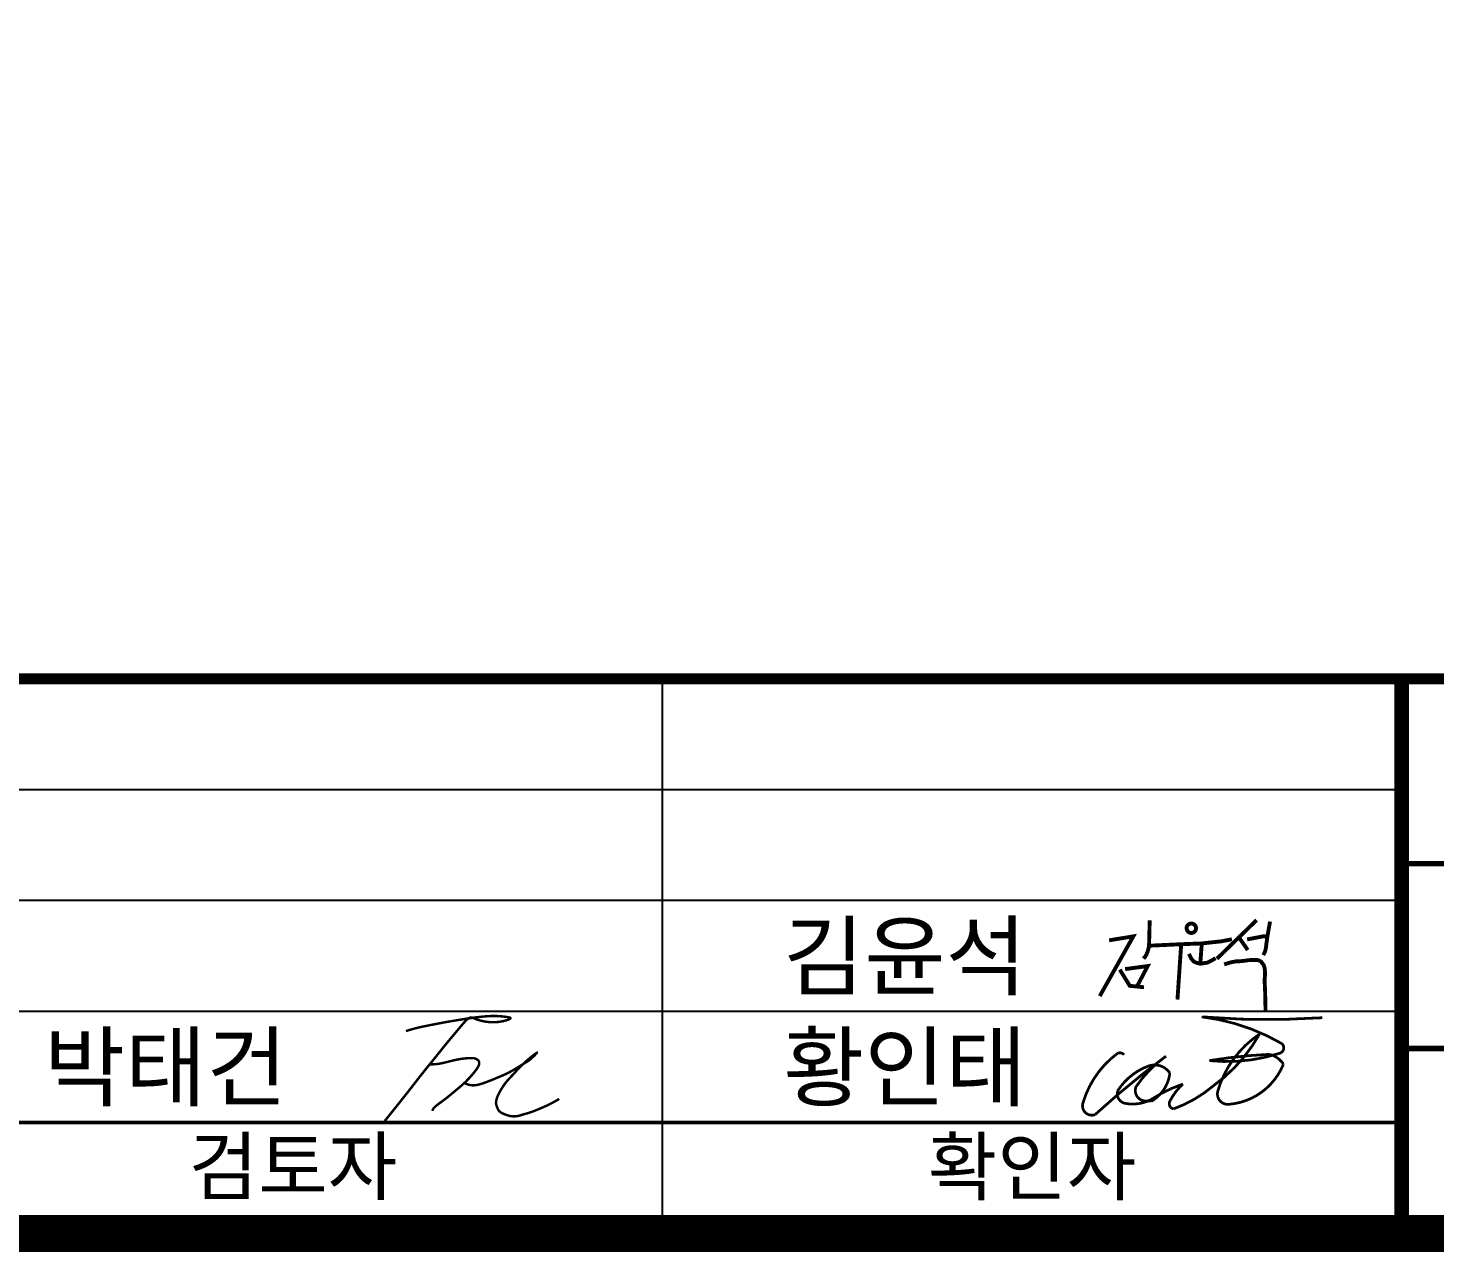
# Model space of a CAD drawing. Extents: x 226182 to 227023, y 224653 to 225247.
# Drawn here: x 226699.1 to 226775.2, y 224671.6 to 224737.8 of the extents above; entities that cross this region are included whole.
import ezdxf
from ezdxf.enums import TextEntityAlignment as Align

# ---------------------------------------------------------------- set-up
doc = ezdxf.new("R2010")
doc.units = 0
doc.header["$LTSCALE"] = 10
doc.header["$MEASUREMENT"] = 0
for name, color, linetype in [('CX-BORD', 3, 'CONTINUOUS'), ('CX-BORD-LIN1', 4, 'CONTINUOUS'), ('CX-BORD-LIN2', 3, 'CONTINUOUS'), ('CX-BORD-TEX2', 7, 'CONTINUOUS'), ('CX-BORD-TEX3', 6, 'CONTINUOUS')]:
    doc.layers.add(name, color=color, linetype=linetype)
doc.styles.add('TB_TEXT', font='Dotum.ttf')
doc.styles.add('TB_WBTXT', font='Dotum.ttf')
doc.styles.add('TB_WMTXT', font='Dotum.ttf')

# ---------------------------------------------------------------- blocks, each defined once
blk = doc.blocks.new('CXBLKA1-KHCA1')
at = {"layer": 'CX-BORD-LIN1', "const_width": 2}
blk.add_lwpolyline([(796, -2.273736754432321e-12), (0, 0), (0, 553.9999999999995), (795.9999999999995, 553.9999999999995)], close=True, dxfattribs=at)
at = {"layer": 'CX-BORD-LIN1'}
for points, const_width in [([(796, 30.00000000000098), (0, 29.99999999999869)], 0.6), ([(566, 1.175948227682966e-12), (566, 30.00000000000031)], 0.8), ([(566, 1.527666881884215e-13), (566, 30.00000000000031)], 0.6), ([(566, 6.000000000000252), (270, 5.9999999999993)], 0.2)]:
    blk.add_lwpolyline(points, dxfattribs=dict(at, const_width=const_width))
blk.add_lwpolyline([(526, 4.192202140984591e-13), (526, 30.00000000000018)], dxfattribs=at)
at = {"layer": 'CX-BORD-LIN2'}
for points in [[(566, 24.00000000000025), (270, 23.9999999999993)], [(566, 18.00000000000136), (270, 18.00000000000041)], [(566, 12.00000000000136), (270, 12.00000000000041)]]:
    blk.add_lwpolyline(points, dxfattribs=at)
at = {"layer": 'CX-BORD-LIN2', "const_width": 0.3}
for points in [[(686, 19.99999999999756), (566, 19.99999999999739)], [(796, 9.999999999997726), (566, 9.9999999999974)]]:
    blk.add_lwpolyline(points, dxfattribs=at)
at = {"layer": 'CX-BORD-LIN1', "style": 'TB_TEXT'}
for tag, height, p in [('TR_RDAT4', 3.5, (317.5, 26.99999999999994)), ('TR_DGN4', 3.5, (459.1184542177598, 26.99999999999993)), ('TR_CHK4', 3.5, (499.1184542177598, 26.99999999999993)), ('TR_APP4', 3.5, (539.1184542177598, 27.00000000000016)), ('TR_RNUM4', 3, (285.105116618196, 26.63656332936284)), ('TR_RNUM3', 3, (285.105116618196, 20.63656332936395)), ('TR_RDAT3', 3.5, (317.5, 21.00000000000105)), ('TR_DGN3', 3.5, (459.1184542177598, 21.00000000000104)), ('TR_CHK3', 3.5, (499.1184542177598, 21.00000000000104)), ('TR_APP3', 3.5, (539.1184542177598, 21.00000000000126)), ('TR_RDAT2', 3.5, (317.5, 15.00000000000105)), ('TR_DGN2', 3.5, (459.1184542177598, 15.00000000000104)), ('TR_CHK2', 3.5, (499.1184542177598, 15.00000000000104)), ('TR_APP2', 3.5, (539.1184542177598, 15.00000000000126)), ('TR_RNUM2', 3, (285.105116618196, 14.63656332936395)), ('TR_RDAT1', 3.5, (317.5, 8.999999999999943)), ('TR_DGN1', 3.5, (459.1184542177598, 8.999999999999929)), ('TR_CHK1', 3.5, (499.1184542177598, 8.999999999999929)), ('TR_APP1', 3.5, (539.1184542177598, 9.000000000000156)), ('TR_RNUM1', 3, (285.105116618196, 8.636563329362843))]:
    blk.add_attdef(tag, text='', height=height, dxfattribs=at).set_placement(p, align=Align.MIDDLE_CENTER)
for tag, p in [('TR_RCON4', (342.3033138082337, 26.99999999999994)), ('TR_RCON3', (342.3033138082337, 21.00000000000105)), ('TR_RCON2', (342.3033138082337, 15.00000000000105)), ('TR_RCON1', (342.3033138082337, 8.999999999999943))]:
    blk.add_attdef(tag, text='', height=3.5, dxfattribs=at).set_placement(p, align=Align.MIDDLE_LEFT)
at = {"layer": 'CX-BORD-LIN2', "style": 'TB_TEXT'}
blk.add_attdef('TD_VERSION', text='', height=3, rotation=90, dxfattribs=at).set_placement((800.499999405456, 48.01489921212271), align=Align.MIDDLE_CENTER)
at = {"layer": 'CX-BORD-TEX2', "style": 'TB_WMTXT'}
for tag, height, p in [('TB_CNAME', 5, (15.34476638720071, 531.8324131479244)), ('TB_CSCOP', 4, (16.63456755316156, 523.8324131479244))]:
    blk.add_attdef(tag, text='', height=height, dxfattribs=at).set_placement(p, align=Align.BOTTOM_LEFT)
at = {"layer": 'CX-BORD-TEX2', "style": 'TB_WBTXT'}
for tag, height, p in [('TB_MTITIL', 10, (398, 533.326413560618)), ('TB_STITL', 7, (398, 518.326413560618))]:
    blk.add_attdef(tag, text='', height=height, dxfattribs=at).set_placement(p, align=Align.MIDDLE_CENTER)
at = {"layer": 'CX-BORD-TEX3', "style": 'TB_TEXT'}
for s, p in [('검토자', (506, 3.662000000000432)), ('확인자', (546, 3.662000000000262))]:
    blk.add_text(s, height=3, dxfattribs=at).set_placement(p, align=Align.MIDDLE)
for tag, height, p in [('TD_DCOMP', 4.5, (217.5, 24.99999999999931)), ('TD_CSECT', 4.5, (611, 24.99999999999896)), ('TD_DNAME_TOP', 4.5, (755, 24.99999999999912)), ('TD_DNAME_MAIN', 4.5, (755, 19.00715491911868)), ('TD_HSCAL', 4.5, (626.6991483434026, 15.23515171695612)), ('TD_VSCAL', 4.5, (655.7793615572627, 15.23515171695612)), ('TD_CCOMP', 4.5, (217.5, 14.99999999999931)), ('TD_DNAME_BOT', 3, (755, 13.65422715006187)), ('TD_CNAME', 4.5, (65, 5.752181573154171)), ('TD_FIELD', 4.5, (182.5, 5.52709622435755)), ('TD_CSTEP', 4.5, (253.2440000000001, 5.527096224357066)), ('TD_DWGCODE', 4.5, (641, 5.385823260720159)), ('TD_DWGNO', 4.5, (755, 5.385823260720144))]:
    blk.add_attdef(tag, text='', height=height, dxfattribs=at).set_placement(p, align=Align.MIDDLE_CENTER)
at = {"layer": 'CX-BORD-TEX3', "style": 'TB_TEXT', "width": 0.9}
blk.add_attdef('TD_CDIST', text='', height=4.5, dxfattribs=at).set_placement((656, 24.99999999999902), align=Align.MIDDLE_CENTER)

msp = doc.modelspace()

# ---------------------------------------------------------------- linework, layer by layer
at = {"layer": 'CX-BORD-LIN1'}
for points, const_width in [([(226759.7962501954, 224689.50896407), (226759.7598556689, 224688.1024731969), (226759.6810009878, 224687.7993497808), (226759.5900150509, 224687.5992886511), (226759.4687009745, 224687.4295399586)], 0.2099999999999999), ([(226765.5841915301, 224689.5180155181), (226763.4350598521, 224687.4292131605)], 0.2099999999999999), ([(226766.3103640999, 224689.4394210469), (226766.1682735398, 224688.6458907007), (226766.1252554082, 224688.3380354006), (226766.0876545885, 224688.02583187), (226766.032599336, 224687.7989632608), (226765.942937361, 224687.6255165895)], 0.2099999999999999), ([(226757.6006621846, 224688.423684698), (226758.9092572569, 224688.637592226), (226757.0930799651, 224685.4053461636)], 0.2099999999999999), ([(226759.7598556689, 224688.1327851563), (226761.5007189665, 224688.2115974929), (226761.2990152028, 224685.2193679308)], 0.2099999999999999), ([(226761.5007189665, 224688.2115974929), (226762.6147721191, 224688.2552083204), (226763.6656030574, 224688.3677367635), (226764.2446321485, 224688.4802652067)], 0.2099999999999999), ([(226762.6147721191, 224688.2552083204), (226762.5343513065, 224687.1567160798)], 0.2099999999999999), ([(226764.625075315, 224688.5830843055), (226765.1046334225, 224687.8966787668)], 0.2099999999999999), ([(226765.0691104029, 224688.4706557174), (226765.9453408376, 224688.6422572215), (226766.1682735398, 224688.6458907007)], 0.2099999999999999), ([(226761.9177919968, 224687.6872073799), (226762.0679105938, 224687.4032069097), (226762.1965838938, 224687.2638857981), (226762.3574255189, 224687.1995839671), (226762.5343513065, 224687.1567160798), (226762.9096481786, 224687.2156596638), (226763.1669947788, 224687.3442633257), (226763.3600039697, 224687.4567917689)], 0.2099999999999999), ([(226763.8244777185, 224687.1234863483), (226764.2239034915, 224687.241771025), (226764.4753939897, 224687.2861281371), (226764.7120908847, 224687.2935207503), (226764.9118033916, 224687.3156990674), (226765.170690312, 224687.3526630886), (226765.4860642463, 224687.3568374091), (226765.5953495525, 224687.3568374091), (226765.6682069293, 224687.3495556398), (226765.7519930646, 224687.316787439), (226765.8394216132, 224687.2585328066), (226765.879492715, 224687.1966375285), (226765.9559932644, 224687.1019740495), (226765.9960643662, 224686.9891063861), (226766.0142787104, 224686.9272111079), (226766.0288498822, 224686.8398293983), (226766.0403115655, 224686.586562285), (226766.0141595235, 224686.2663789558), (226766.0403115655, 224685.7305618973), (226766.0664431104, 224684.607558364)], 0.2099999999999999), ([(226758.1773705467, 224686.8388576039), (226758.7195162171, 224685.9609177865), (226759.488126926, 224685.8854699417)], 0.2099999999999999), ([(226758.4656002268, 224686.8662933575), (226759.687142531, 224687.0309074018), (226759.1106839299, 224685.9334820328)], 0.2099999999999999), ([(226719.5423015663, 224683.5112483592), (226719.7417225748, 224683.5745926437), (226719.9345846987, 224683.6302688889), (226720.1199509583, 224683.679038045), (226720.2968843737, 224683.7216610619), (226720.4644479652, 224683.7588988896), (226720.6217047528, 224683.7915124781), (226720.767717757, 224683.8202627774), (226720.9015499977, 224683.8459107374), (226721.0228501085, 224683.8691587737), (226721.1336091759, 224683.8904751638), (226721.2364038994, 224683.9102696509), (226721.3338109789, 224683.9289519784), (226721.4284071139, 224683.9469318891), (226721.5227690043, 224683.9646191265), (226721.6194733497, 224683.9824234335), (226721.7210968498, 224684.0007545534), (226721.8295525089, 224684.0199149157), (226721.9440985498, 224684.0397776951), (226722.0633295, 224684.0601087525), (226722.1858398871, 224684.0806739489), (226722.3102242384, 224684.1012391452), (226722.4350770814, 224684.1215702026), (226722.5589929436, 224684.141432982), (226722.6805663526, 224684.1605933443), (226722.7986846423, 224684.1788561737), (226722.9134063739, 224684.1961824473), (226723.0250829151, 224684.2125721653), (226723.1340656336, 224684.2280253278), (226723.240705897, 224684.2425419352), (226723.3453550732, 224684.2561219876), (226723.4483645298, 224684.2687654852), (226723.5500856347, 224684.2804724283), (226723.6507721532, 224684.2912233053), (226723.7502874426, 224684.3009205583), (226723.8483972577, 224684.3094471175), (226723.9448673537, 224684.3166859131), (226724.0394634854, 224684.3225198756), (226724.1319514078, 224684.3268319351), (226724.2220968759, 224684.3295050219), (226724.3096656446, 224684.3304220664), (226724.3944429893, 224684.3295245335), (226724.4762922665, 224684.3269880278), (226724.5550963533, 224684.3230466884), (226724.6307381267, 224684.3179346546), (226724.7031004636, 224684.3118860655), (226724.7720662411, 224684.3051350605), (226724.837518336, 224684.2979157788), (226724.8993396255, 224684.2904623595), (226724.9573153842, 224684.2829504071), (226725.0108404779, 224684.2753213868), (226725.0592121703, 224684.2674582286), (226725.1017277249, 224684.2592438631), (226725.1376844051, 224684.2505612204), (226725.1663794747, 224684.2412932308), (226725.1871101973, 224684.2313228245), (226725.1991738362, 224684.2205329319), (226725.2021019007, 224684.2088455065), (226725.1963628821, 224684.1963385942), (226725.182659517, 224684.1831292645), (226725.1616945422, 224684.1693345866), (226725.1341706944, 224684.1550716299), (226725.1007907105, 224684.1404574635), (226725.0622573273, 224684.1256091568), (226725.0192732814, 224684.1106437792), (226724.9724827482, 224684.0956979115), (226724.9222956568, 224684.0809861812), (226724.8690633749, 224684.0667427278), (226724.8131372704, 224684.0532016903), (226724.7548687109, 224684.040597208), (226724.6946090641, 224684.0291634202), (226724.6327096977, 224684.019134466), (226724.5695219795, 224684.0107444848), (226724.5054167978, 224684.0041690808), (226724.4408431233, 224683.9993497193), (226724.3762694476, 224683.9961693311), (226724.3121642618, 224683.9945108464), (226724.2489960576, 224683.9942571958), (226724.1872333262, 224683.9952913097), (226724.1273445591, 224683.9974961188), (226724.0697982477, 224684.0007545534), (226724.0149067195, 224684.0049690557), (226723.9623576473, 224684.0101201138), (226723.9116825401, 224684.0162077274), (226723.8624129067, 224684.0232318965), (226723.8140802561, 224684.0311926208), (226723.7662160973, 224684.0400899001), (226723.7183519391, 224684.0499237342), (226723.6700192905, 224684.0606941228), (226723.6209253446, 224684.0723815543), (226723.5714800305, 224684.0848884708), (226723.5222689619, 224684.0980978031), (226723.473877752, 224684.1118924818), (226723.4268920144, 224684.1261554377), (226723.3818973623, 224684.1407696015), (226723.3394794093, 224684.1556179039), (226723.3002237687, 224684.1705832755), (226723.2645208496, 224684.1854901125), (226723.2319802432, 224684.1999286718), (226723.2020163365, 224684.213430676), (226723.1740435165, 224684.2255278474), (226723.1474761699, 224684.2357519083), (226723.1217286838, 224684.2436345812), (226723.0962154451, 224684.2487075886), (226723.0703508407, 224684.2505026527), (226723.0435687776, 224684.2485319845), (226723.0153812441, 224684.2422297483), (226722.9853197483, 224684.2310105971), (226722.9529157985, 224684.2142891838), (226722.9177009029, 224684.1914801613), (226722.87920657, 224684.1619981824), (226722.8369643078, 224684.1252579), (226722.7905056247, 224684.0806739671), (226722.7394986723, 224684.0278951754), (226722.6841581761, 224683.9675068717), (226722.6248355046, 224683.9003285416), (226722.5618820266, 224683.827179671), (226722.4956491108, 224683.7488797455), (226722.4264881259, 224683.6662482509), (226722.3547504407, 224683.5801046727), (226722.2807874239, 224683.4912684967), (226722.2049309235, 224683.4004421393), (226722.1274347056, 224683.3078597395), (226722.0485330154, 224683.213638367), (226721.9684600985, 224683.1178950915), (226721.8874502001, 224683.0207469829), (226721.8057375656, 224682.9223111107), (226721.7235564404, 224682.8227045447), (226721.6411410698, 224682.7220443547), (226721.5587061787, 224682.6204866334), (226721.4763884103, 224682.5183435658), (226721.3943048873, 224682.41596636), (226721.3125727324, 224682.3137062243), (226721.2313090682, 224682.2119143665), (226721.1506310173, 224682.1109419949), (226721.0706557026, 224682.0111403175), (226720.9915002467, 224681.9128605424), (226720.9132622519, 224681.8163563198), (226720.8359612388, 224681.7214910686), (226720.7595972079, 224681.6280306497), (226720.6841701594, 224681.5357409243), (226720.6096800937, 224681.4443877532), (226720.5361270112, 224681.3537369975), (226720.4635109121, 224681.263554518), (226720.3918317968, 224681.1736061759), (226720.320894461, 224681.0834919838), (226720.2497228814, 224680.9921485618), (226720.1771458304, 224680.8983466816), (226720.1019920799, 224680.8008571151), (226720.0230904023, 224680.698450634), (226719.9392695697, 224680.5898980101), (226719.8493583542, 224680.4739700151), (226719.752185528, 224680.3494374209), (226719.6462480157, 224680.2146027212), (226719.528715351, 224680.0658952979), (226719.3964252203, 224679.8992762548), (226719.2462153098, 224679.7107066957), (226719.0749233057, 224679.4961477244), (226718.8793868942, 224679.2515604447), (226718.6564437615, 224678.9729059605), (226718.4029315939, 224678.6561453756)], 0.1322999999999999), ([(226720.8290741068, 224681.7130620447), (226720.8663585722, 224681.7131010678), (226720.9085316024, 224681.7133742297), (226720.9550956125, 224681.7141156693), (226721.0055530177, 224681.7155595252), (226721.0594062331, 224681.7179399363), (226721.116157674, 224681.7214910415), (226721.1753097553, 224681.7264469794), (226721.2363648924, 224681.7330418889), (226721.2989181914, 224681.7414513742), (226721.3629355232, 224681.7516169006), (226721.4284754494, 224681.7634213988), (226721.4955965321, 224681.7767477995), (226721.564357333, 224681.7914790334), (226721.634816414, 224681.8074980313), (226721.7070323369, 224681.8246877238), (226721.7810636635, 224681.8429310417), (226721.856939675, 224681.8620718924), (226721.934572529, 224681.8817980906), (226722.0138451025, 224681.9017584279), (226722.0946402726, 224681.9216016957), (226722.1768409163, 224681.9409766854), (226722.2603299104, 224681.9595321886), (226722.344990132, 224681.9769169967), (226722.4307044582, 224681.9927799012), (226722.5171996022, 224682.0068282284), (226722.6035776231, 224682.019003444), (226722.6887844166, 224682.0293055483), (226722.7717658782, 224682.0377345417), (226722.8514679033, 224682.0442904248), (226722.9268363873, 224682.0489731978), (226722.9968172261, 224682.0517828614), (226723.0603563149, 224682.0527194157), (226723.1167118766, 224682.0517828614), (226723.166391443, 224682.0489731978), (226723.2102148733, 224682.0442904248), (226723.2490020265, 224682.0377345417), (226723.2835727618, 224682.0293055483), (226723.3147469384, 224682.019003444), (226723.3433444152, 224682.0068282284), (226723.3701850514, 224681.9927799012), (226723.3958739811, 224681.976858462), (226723.4201574379, 224681.9590639109), (226723.4425669305, 224681.939396248), (226723.4626339674, 224681.9178554737), (226723.4798900572, 224681.8944415881), (226723.4938667086, 224681.8691545916), (226723.5040954301, 224681.8419944841), (226723.5101077304, 224681.8129612661), (226723.5115717614, 224681.7820939607), (226723.5087022489, 224681.7495876838), (226723.5018505618, 224681.715676574), (226723.4913680692, 224681.6805947703), (226723.4776061401, 224681.6445764113), (226723.4609161436, 224681.607855636), (226723.4416494487, 224681.5706665831), (226723.4201574246, 224681.5332433913), (226723.3967328786, 224681.4957421533), (226723.3714343716, 224681.4580067764), (226723.344261903, 224681.419803122), (226723.3152154722, 224681.3808970512), (226723.2842950784, 224681.3410544252), (226723.251500721, 224681.3000411052), (226723.2168323994, 224681.2576229523), (226723.1802901128, 224681.2135658279), (226723.1418933813, 224681.1677331509), (226723.1017398067, 224681.1203785716), (226723.059946512, 224681.071853298), (226723.0166306198, 224681.0225085383), (226722.9719092526, 224680.9726955007), (226722.9258995333, 224680.9227653931), (226722.8787185845, 224680.8730694236), (226722.8304835289, 224680.8239588003), (226722.7813310097, 224680.7757261969), (226722.7314757524, 224680.7284301482), (226722.6811520031, 224680.6820706546), (226722.6305940078, 224680.6366477168), (226722.5800360123, 224680.592161335), (226722.529712263, 224680.5486115096), (226722.4798570057, 224680.5059982412), (226722.4307044866, 224680.4643215301), (226722.38243039, 224680.4235618651), (226722.3349761546, 224680.3836216879), (226722.2882246572, 224680.3443839286), (226722.242058775, 224680.3057315173), (226722.1963613847, 224680.267547384), (226722.1510153636, 224680.2297144587), (226722.1059035885, 224680.1921156716), (226722.0609089363, 224680.1546339528), (226722.0159142843, 224680.1171717439), (226721.9708025096, 224680.0797095336), (226721.9254564894, 224680.042247322), (226721.8797591013, 224680.0047851092), (226721.8335932224, 224679.9673228957), (226721.7868417301, 224679.9298606815), (226721.7393875017, 224679.8923984669), (226721.6911134145, 224679.8549362519), (226721.6419316265, 224679.8174545254), (226721.5918714182, 224679.7798557294), (226721.5409913508, 224679.742022794), (226721.4893499855, 224679.7038386498), (226721.4370058834, 224679.6651862272), (226721.3840176057, 224679.6259484566), (226721.3304437136, 224679.5860082681), (226721.2763427682, 224679.5452485924), (226721.2220661377, 224679.5035913832), (226721.1691364179, 224679.4611146872), (226721.1193690115, 224679.4179355749), (226721.0745793214, 224679.3741711164), (226721.0365827502, 224679.329938382), (226721.0071947007, 224679.285354442), (226720.9882305756, 224679.2405363666), (226720.9815057777, 224679.1956012261)], 0.1322999999999999)]:
    msp.add_lwpolyline(points, dxfattribs=dict(at, const_width=const_width))
at = {"layer": 'CX-BORD-LIN1', "const_width": 0.2099999999999999}
msp.add_lwpolyline([(226761.9662597773, 224689.3186481537, 3798.450989763234), (226761.9665147106, 224689.3187346863)], format="xyb", dxfattribs=at)
at = {"layer": 'CX-BORD-LIN1', "const_width": 0.147, "elevation": -90.41666666666667}
for points in [[(226766.9377188441, 224682.8416133197, 0.1016100729652878), (226762.6133352925, 224684.2834637743, 0.0379938199290968), (226769.1371979532, 224684.2351388657)], [(226756.1895237452, 224679.6427444392, 0.6334663635945859), (226756.838508715, 224678.9918862827, -0.02584804886832607), (226760.6803389486, 224682.1571677959, 0.08724122534274857), (226759.0635788735, 224680.5178322566, 0.6966696370647005), (226759.8346530481, 224679.7892472746, -0.06082299902354997), (226761.5978668811, 224680.6512145098, 0.09139181008041715), (226760.8826957924, 224679.7111887966, 0.5099500080430651), (226761.0911006716, 224679.3059981886, 0.08972915044655608), (226763.2436439861, 224680.5535272236, 0.1097096665230928), (226765.7370960442, 224683.3475649345)], [(226764.0724123956, 224679.549429066, 0.2836747993364746), (226767.0350644292, 224681.7222436185, 0.1882848276638638), (226766.276554455, 224682.2554400247, 0.03052119506143514), (226763.0240970156, 224681.9155432529, 0.1052802820132766), (226766.8409388762, 224682.3156265382, 0.5957706200628751), (226766.9377188441, 224682.8416133196)], [(226765.7370960442, 224683.3475649344, 0.1764310013253211), (226763.4831836472, 224680.2724963606, 0.5250689199938516), (226764.0724123956, 224679.549429066)], [(226758.0466314299, 224682.3021425217, 0.1620361182399803), (226756.1895237451, 224679.6427444391)], [(226758.4090682445, 224682.2296551589, 0.3642693064098785), (226758.04663143, 224682.3021425218)], [(226759.8842748776, 224679.7157821655, 0.2399836959650749), (226760.8860672388, 224681.2440941314, 0.3459454611295547), (226759.7195064187, 224681.619584694, 0.1625229052121287), (226758.0718216737, 224680.2954867154)], [(226758.0718216737, 224680.2954867153, 0.4600683058121187), (226758.4672660062, 224679.6037937878)], [(226758.4672660062, 224679.6037937879, 0.1633579025210865), (226759.8346530481, 224679.7892472747)]]:
    msp.add_lwpolyline(points, format="xyb", dxfattribs=at)
at = {"layer": 'CX-BORD-LIN1', "const_width": 0.1322999999999999, "elevation": -81.375}
msp.add_lwpolyline([(226722.9764633008, 224680.9815392163), (226722.8756848628, 224680.873611368), (226722.826501288, 224680.8248172911), (226722.8005683447, 224680.7871306949), (226722.7811357212, 224680.7583999118), (226722.7675592413, 224680.7369274342), (226722.7591947284, 224680.7210157548), (226722.7553980061, 224680.7089673658), (226722.7555248981, 224680.6990847598), (226722.7590093098, 224680.6899435916), (226722.7655974746, 224680.6812121646), (226722.7751137078, 224680.6728319446), (226722.7873823247, 224680.6647443974), (226722.8022276407, 224680.6568909888), (226722.819473971, 224680.6492131845), (226722.8389456309, 224680.6416524504), (226722.8604669358, 224680.6341502522), (226722.8838719614, 224680.626677323), (226722.9090338252, 224680.6193214645), (226722.9358354053, 224680.612199746), (226722.9641595796, 224680.6054292364), (226722.9938892261, 224680.5991270047), (226723.0249072227, 224680.5934101202), (226723.0570964476, 224680.588395652), (226723.0903397786, 224680.5842006689), (226723.1245981753, 224680.5809617518), (226723.1601449243, 224680.5788935279), (226723.1973313935, 224680.5782301359), (226723.236508951, 224680.5792057147), (226723.2780289648, 224680.582054403), (226723.3222428029, 224680.5870103397), (226723.3695018335, 224680.5943076634), (226723.4201574246, 224680.6041805132), (226723.4744828623, 224680.616804493), (226723.5324391056, 224680.6321210686), (226723.5939090313, 224680.6500131707), (226723.6587755165, 224680.6703637303), (226723.7269214382, 224680.6930556784), (226723.7982296733, 224680.7179719458), (226723.8725830988, 224680.7449954634), (226723.9498645918, 224680.7740091622), (226724.0298203859, 224680.8048374384), (226724.1116501428, 224680.8370705489), (226724.1944168804, 224680.8702402159), (226724.277183617, 224680.9038781615), (226724.3590133708, 224680.9375161081), (226724.43896916, 224680.9706857775), (226724.5161140028, 224681.0029188924), (226724.5895109174, 224681.0337471745), (226724.658476688, 224681.0628389273), (226724.7233431623, 224681.0904087781), (226724.7846959541, 224681.1168079349), (226724.8431206773, 224681.1423876063), (226724.8992029454, 224681.1674990006), (226724.9535283722, 224681.192493326), (226725.0066825716, 224681.2177217908), (226725.0592511572, 224681.2435356035), (226725.111741661, 224681.2702274373), (226725.1643492879, 224681.2978558271), (226725.2171911608, 224681.3264207725), (226725.2703844027, 224681.3559222732), (226725.3240461367, 224681.3863603293), (226725.3782934857, 224681.4177349402), (226725.4332435729, 224681.4500461059), (226725.4890135212, 224681.4832938262), (226725.5456228512, 224681.5174195662), (226725.6027006739, 224681.5521306522), (226725.6597784979, 224681.5870758759), (226725.716387832, 224681.621904029), (226725.7720601845, 224681.6562639034), (226725.8263270642, 224681.6898042904), (226725.8787199796, 224681.722173982), (226725.9287704394, 224681.7530217697), (226725.9761270748, 224681.7821135149), (226726.0209070086, 224681.8096833567), (226726.0633444861, 224681.8360825039), (226726.1036737526, 224681.8616621651), (226726.1421290535, 224681.8867735492), (226726.1789446342, 224681.9117678647), (226726.2143547401, 224681.9369963207), (226726.2485936164, 224681.9628101257), (226726.2818759882, 224681.9894824419), (226726.3143384993, 224682.016974246), (226726.346098273, 224682.0451684681), (226726.3772724326, 224682.0739480381), (226726.4079781014, 224682.103195886), (226726.4383324029, 224682.1327949421), (226726.4684524604, 224682.1626281364), (226726.4984553971, 224682.1925783989), (226726.5282045704, 224682.2223530556), (226726.5565482732, 224682.2509570167), (226726.5820810323, 224682.277219588), (226726.6033973744, 224682.2999700756), (226726.6190918264, 224682.3180377855), (226726.6277589151, 224682.3302520237), (226726.6279931673, 224682.3354420962), (226726.6183891098, 224682.3324373089), (226726.5979902399, 224682.3204181762), (226726.5676359369, 224682.2999700454), (226726.5286145507, 224682.2720294721), (226726.4822144312, 224682.237533012), (226726.4297239282, 224682.1974172207), (226726.3724313914, 224682.1526186538), (226726.3116251709, 224682.104073867), (226726.2485936164, 224682.0527194158), (226726.1845079551, 224681.9994138096), (226726.1200709238, 224681.9447033718), (226726.0558681365, 224681.8890563797), (226725.9924852074, 224681.8329411104), (226725.9305077504, 224681.7768258411), (226725.8705213797, 224681.721178849), (226725.8131117093, 224681.6664684112), (226725.7588643534, 224681.6131628049), (226725.7081306806, 224681.561574215), (226725.660325077, 224681.5113904563), (226725.6146276838, 224681.4621432515), (226725.5702186418, 224681.4133643232), (226725.5262780919, 224681.3645853942), (226725.4819861749, 224681.3153381868), (226725.4365230317, 224681.2651544239), (226725.3890688032, 224681.2135658279), (226725.3390573962, 224681.1602211909), (226725.286937781, 224681.1052375825), (226725.2334126935, 224681.0488491418), (226725.1791848699, 224680.9912900077), (226725.1249570464, 224680.9327943192), (226725.0714319589, 224680.8735962155), (226725.0193123436, 224680.8139298354), (226724.9693009366, 224680.7540293179), (226724.9219638309, 224680.6941288022), (226724.8773205469, 224680.6344624265), (226724.8352539619, 224680.5752643292), (226724.7956469533, 224680.5167686488), (226724.7583823983, 224680.4592095235), (226724.7233431743, 224680.4028210919), (226724.6904121586, 224680.3478374922), (226724.6594722285, 224680.2944928628), (226724.6304257819, 224680.2429628076), (226724.6032532985, 224680.1931887919), (226724.5779547787, 224680.1450537468), (226724.5545302228, 224680.0984406031), (226724.5329796312, 224680.0532322917), (226724.5133030042, 224680.0093117438), (226724.4955003421, 224679.96656189), (226724.4795716453, 224679.9248656613), (226724.4655169139, 224679.8841450118), (226724.4533361479, 224679.8444779876), (226724.4430293467, 224679.805981658), (226724.4345965101, 224679.7687730925), (226724.4280376378, 224679.7329693601), (226724.4233527294, 224679.6986875302), (226724.4205417847, 224679.6660446722), (226724.4196048031, 224679.6351578553), (226724.4205222642, 224679.6060465909), (226724.4231965658, 224679.5783401594), (226724.4275105857, 224679.551570283), (226724.4333472015, 224679.5252686843), (226724.4405892908, 224679.4989670855), (226724.4491197312, 224679.4721972092), (226724.4588214005, 224679.4444907776), (226724.4695771763, 224679.4153795133), (226724.4813284974, 224679.3845707427), (226724.4942510477, 224679.3524742087), (226724.5085790722, 224679.3196752587), (226724.524546816, 224679.2867592394), (226724.5423885239, 224679.2543114983), (226724.5623384412, 224679.2229173823), (226724.5846308128, 224679.1931622385), (226724.6094998837, 224679.165631414), (226724.6370822969, 224679.1407541635), (226724.667124286, 224679.1183353711), (226724.6992744828, 224679.0980238286), (226724.7331815187, 224679.0794683275), (226724.7684940256, 224679.0623176598), (226724.804860635, 224679.046220617), (226724.8419299784, 224679.0308259907), (226724.8793506876, 224679.0157825728), (226724.9168689965, 224679.0008367127), (226724.9546215492, 224678.9861249914), (226724.9928425919, 224678.9718815477), (226725.0317663711, 224678.9583405204), (226725.0716271331, 224678.9457360483), (226725.1126591242, 224678.9343022703), (226725.1550965909, 224678.924273325), (226725.1991737794, 224678.9158833513), (226725.2450078131, 224678.9093274649), (226725.2922473231, 224678.9046446889), (226725.3404238171, 224678.9018350233), (226725.3890688032, 224678.9008984681), (226725.4377137893, 224678.9018350233), (226725.4858902834, 224678.9046446889), (226725.5331297933, 224678.9093274649), (226725.578963827, 224678.9158833513), (226725.6230410156, 224678.9242538135), (226725.6654784822, 224678.9341461779), (226725.7065104733, 224678.9452092365), (226725.7463712353, 224678.9570917813), (226725.7852950144, 224678.9694426041), (226725.8235160572, 224678.9819104969), (226725.8612686098, 224678.9941442514), (226725.8987869188, 224679.0057926597), (226725.9363637916, 224679.0166410947), (226725.9745262805, 224679.0270212526), (226726.0138599989, 224679.0374014109), (226726.0549505602, 224679.0482498471), (226726.0983835778, 224679.0600348384), (226726.1447446651, 224679.0732246625), (226726.1946194356, 224679.0882875964), (226726.2485935027, 224679.1056919177), (226726.3070377548, 224679.1257693229), (226726.3694641805, 224679.1483051849), (226726.4351700432, 224679.1729482959), (226726.5034526067, 224679.1993474481), (226726.5736091344, 224679.2271514334), (226726.64493689, 224679.2560090442), (226726.7167331369, 224679.2855690724), (226726.7882951389, 224679.3154803101), (226726.8590177615, 224679.3454500842), (226726.9286862798, 224679.3754198595), (226726.9971835705, 224679.4053896357), (226727.0643925107, 224679.4353594123), (226727.1301959774, 224679.465329189), (226727.1944768475, 224679.4952989652), (226727.257117998, 224679.5252687405), (226727.318002306, 224679.5552385146), (226727.3770809701, 224679.5852180428), (226727.4345784758, 224679.6152561046), (226727.4907876304, 224679.6454112346), (226727.546001241, 224679.6757419682), (226727.6005121148, 224679.7063068403), (226727.654613059, 224679.7371643861), (226727.7085968809, 224679.7683731407), (226727.7627563876, 224679.7999916391), (226727.8126994765, 224679.8298931204), (226727.8352944051, 224679.8472096401)], dxfattribs=at)
at = {"layer": 'CX-BORD-LIN1'}
msp.add_arc((226759.7675544383, 224680.9791455909, -90.41666666666667), 1.268743790369247, 250.7653486922238, 275.2784951766311, dxfattribs=at)

# ---------------------------------------------------------------- block references
at = {"layer": 'CX-BORD'}
ref = msp.add_blockref('CXBLKA1-KHCA1', (226207.4286733699, 224672.5691643718), dxfattribs=at)
ref.add_attrib('TR_CHK1', '박태건', dxfattribs={"layer": 'CX-BORD-LIN1', "height": 3.5, "style": 'TB_TEXT'}).set_placement((226706.5471275877, 224681.5691643718), align=Align.MIDDLE_CENTER)
ref.add_attrib('TR_APP1', '황인태', dxfattribs={"layer": 'CX-BORD-LIN1', "height": 3.5, "style": 'TB_TEXT'}).set_placement((226746.5471275877, 224681.5691643718), align=Align.MIDDLE_CENTER)
ref.add_attrib('TR_APP2', '김윤석', dxfattribs={"layer": 'CX-BORD-LIN1', "height": 3.5, "style": 'TB_TEXT'}).set_placement((226746.5471275877, 224687.5691643718), align=Align.MIDDLE_CENTER)

doc.saveas('drawing.dxf')
